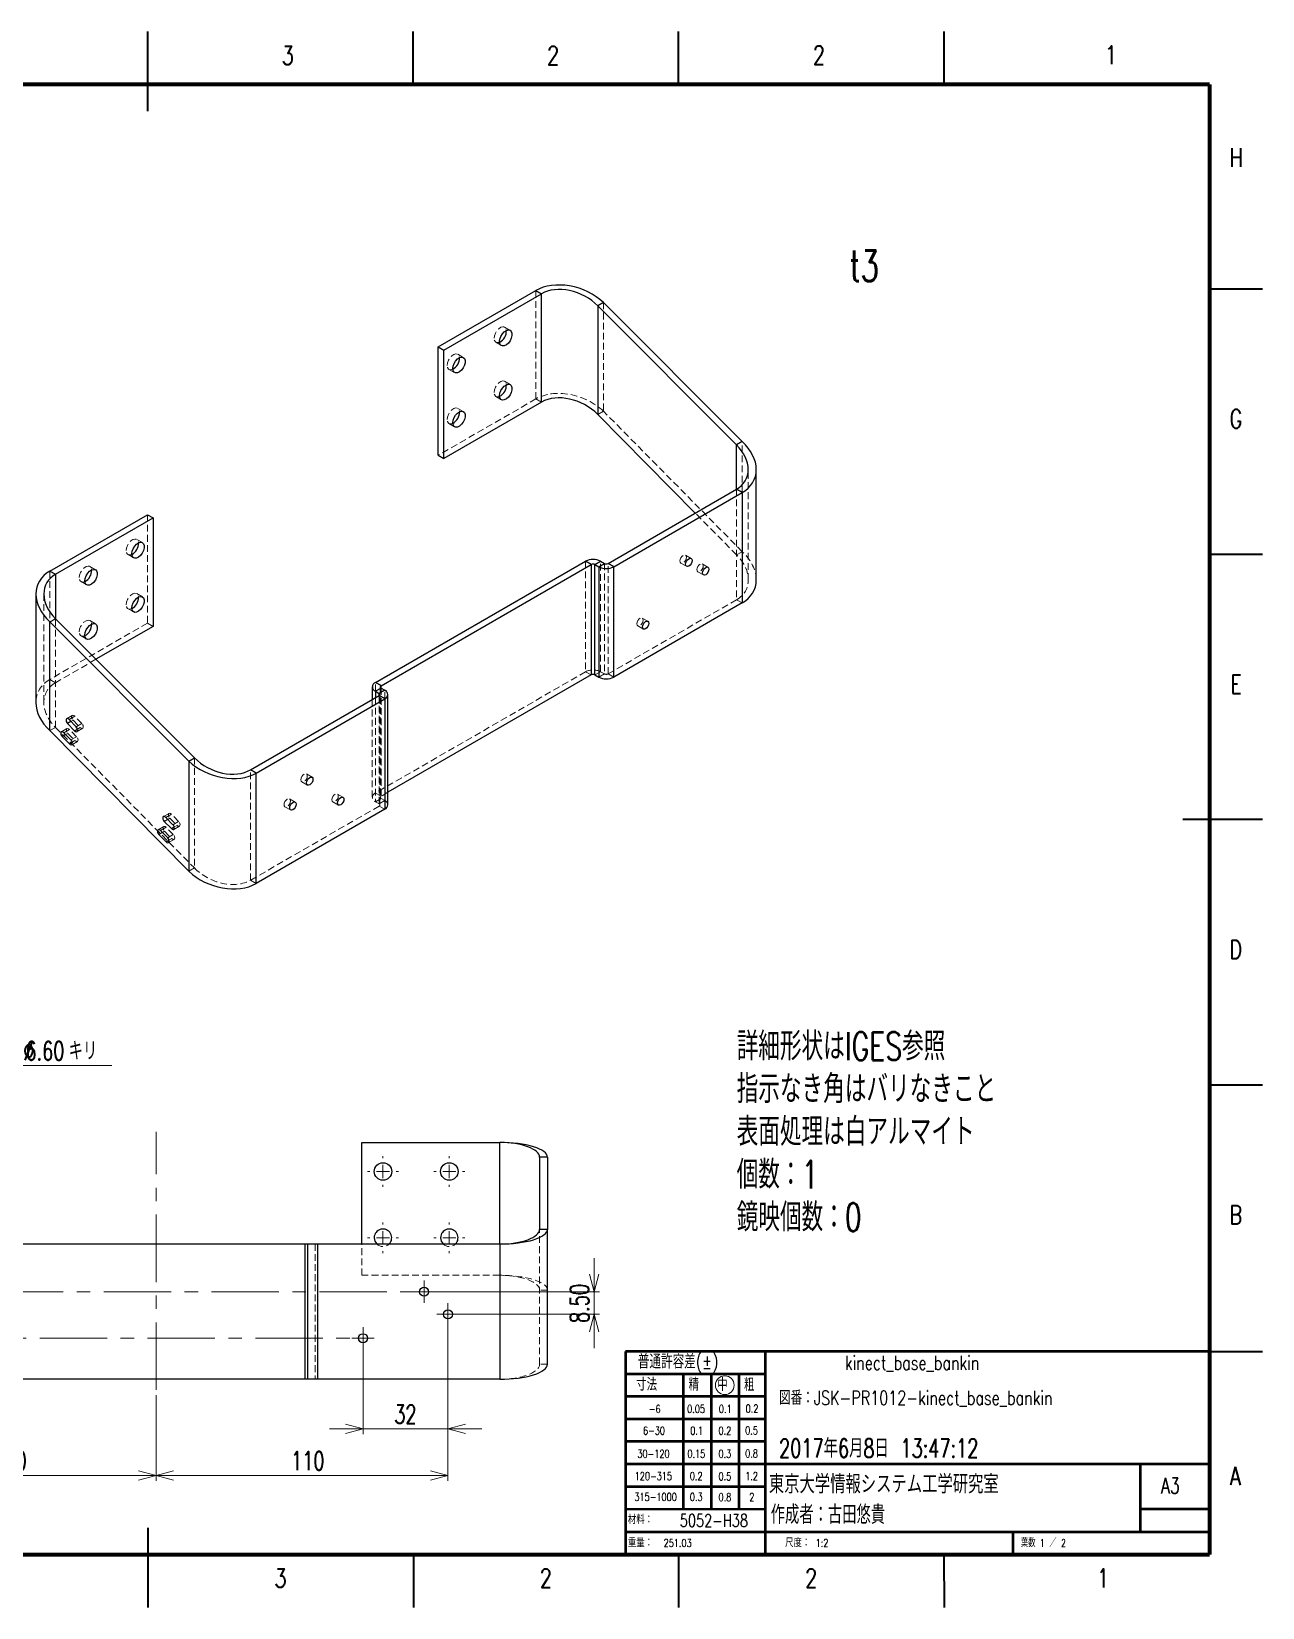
# Model space of a CAD drawing. Header units: millimetres. Extents: x 0 to 420, y 0 to 297.
# Drawn here: x 188.1 to 420, y 0 to 297 of the extents above; entities that cross this region are included whole.
import ezdxf

# ---------------------------------------------------------------- set-up
doc = ezdxf.new("R2010")
doc.units = ezdxf.units.MM
doc.linetypes.add('CENTERX2', pattern=[20.32, 12.7, -2.54, 2.54, -2.54])
doc.linetypes.add('HIDDEN', pattern=[1.905, 1.27, -0.635])
doc.styles.add('SLDTEXTSTYLE0', font='TXT', dxfattribs={"width": 0.7, "bigfont": 'bigfont'})
doc.styles.add('SLDTEXTSTYLE1', font='TXT', dxfattribs={"width": 0.75, "bigfont": 'bigfont'})
doc.styles.add('SLDTEXTSTYLE2', font='TXT', dxfattribs={"width": 0.65625, "bigfont": 'bigfont'})
doc.dimstyles.new('SLDDIMSTYLE0', dxfattribs={"dimtxt": 3.5, "dimasz": 3.302, "dimexe": 0, "dimexo": 0.0625, "dimgap": 0.875, "dimtad": 3, "dimlfac": 2, "dimrnd": 1e-09, "dimzin": 12, "dimdsep": 46, "dimtxsty": 'SLDTEXTSTYLE0', "dimblk1": 'OPEN30', "dimblk2": 'OPEN30', "dimsah": 1, "dimcen": 0.09, "dimadec": 0, "dimazin": 3, "dimtfac": 1, "dimtmove": 0, "dimatfit": 0, "dimldrblk": 'OPEN30', "dimfxl": 1, "dimfrac": 2, "dimtolj": 1, "dimtzin": 12, "dimarcsym": 0})
doc.dimstyles.new('SLDDIMSTYLE3', dxfattribs={"dimtxt": 3.5, "dimasz": 3.302, "dimexe": 0, "dimexo": 0.0625, "dimgap": 0.875, "dimtad": 3, "dimlfac": 2, "dimrnd": 1e-09, "dimzin": 4, "dimdsep": 46, "dimtxsty": 'SLDTEXTSTYLE0', "dimblk1": 'OPEN30', "dimblk2": 'OPEN30', "dimsah": 1, "dimcen": 0.09, "dimadec": 0, "dimazin": 1, "dimtfac": 1, "dimtmove": 0, "dimatfit": 0, "dimldrblk": 'OPEN30', "dimfxl": 1, "dimfrac": 2, "dimtolj": 1, "dimtzin": 12, "dimarcsym": 0})
doc.dimstyles.new('SLDDIMSTYLE4', dxfattribs={"dimtxt": 3.5, "dimasz": 3.302, "dimexe": 0, "dimexo": 0.0625, "dimgap": 0.875, "dimtad": 3, "dimlfac": 2, "dimrnd": 1e-09, "dimzin": 12, "dimdsep": 46, "dimtxsty": 'SLDTEXTSTYLE0', "dimblk1": 'OPEN30', "dimblk2": 'OPEN30', "dimsah": 1, "dimcen": 0.09, "dimadec": 0, "dimazin": 3, "dimtfac": 1, "dimtofl": 0, "dimtmove": 0, "dimatfit": 3, "dimldrblk": 'OPEN30', "dimfxl": 1, "dimfrac": 2, "dimtolj": 1, "dimtzin": 12, "dimarcsym": 0})
doc.dimstyles.new('SLDDIMSTYLE5', dxfattribs={"dimtxt": 3.5, "dimasz": 3.302, "dimexe": 0, "dimexo": 0.0625, "dimgap": 0.875, "dimtad": 0, "dimtih": 1, "dimtoh": 1, "dimlfac": 2, "dimrnd": 1e-09, "dimzin": 4, "dimdsep": 46, "dimtxsty": 'SLDTEXTSTYLE0', "dimblk1": 'NONE', "dimblk2": 'OPEN30', "dimsah": 1, "dimcen": 0, "dimadec": 0, "dimazin": 1, "dimtfac": 1, "dimtmove": 0, "dimatfit": 3, "dimldrblk": 'NONE', "dimfxl": 1, "dimfrac": 2, "dimtolj": 1, "dimtzin": 12, "dimarcsym": 0})

# ---------------------------------------------------------------- blocks, each defined once
blk = doc.blocks.new('SW_NOTE_0')
at = {"color": 0, "linetype": 'Continuous', "lineweight": 0, "attachment_point": 1, "style": 'SLDTEXTSTYLE0'}
for s, insert, char_height in [('詳細形状はIGES参照', (0, 6.82), 5.2917), ('指示なき角はバリなきこと', (0, -1.23), 5.2917), ('表面処理は白アルマイト', (0, -9.29), 5.2917), ('個数：1', (0, -17.35), 5.292), ('鏡映個数：0', (0, -25.4), 5.292)]:
    blk.add_mtext(s, dxfattribs=dict(at, insert=insert, char_height=char_height))
blk = doc.blocks.new('_Open30')
at = {"color": 0, "linetype": 'ByBlock', "lineweight": -2}
for p, q in [((-1, 0.267949), (0, 0)), ((0, 0), (-1, -0.267949)), ((0, 0), (-1, 0))]:
    blk.add_line(p, q, dxfattribs=at)
blk = doc.blocks.new('_D_8')
at = {"color": 1, "linetype": 'Continuous', "lineweight": 18}
for p, q in [((294.09, 59.5), (294.09, 65.85)), ((263.04, 59.5), (295.09, 59.5)), ((294.09, 59.5), (294.09, 55.25)), ((267.54, 55.25), (295.09, 55.25)), ((294.09, 55.25), (294.09, 48.9))]:
    blk.add_line(p, q, dxfattribs=at)
at = {"color": 1, "linetype": 'Continuous', "lineweight": 18, "xscale": 3.302, "yscale": 3.302}
for p, rotation in [((294.09, 59.5, 27.5), 270), ((294.09, 55.25, 27.5), 90)]:
    blk.add_blockref('_Open30', p, dxfattribs=dict(at, rotation=rotation))
at = {"color": 1, "linetype": 'Continuous', "lineweight": 18, "insert": (289.58, 53.62), "char_height": 3.5, "attachment_point": 1, "rotation": 90, "style": 'SLDTEXTSTYLE0'}
blk.add_mtext('8.50', dxfattribs=at)
blk = doc.blocks.new('_D_9')
at = {"color": 1, "linetype": 'Continuous', "lineweight": 18}
for p, q in [((266.54, 54.25), (266.54, 32.66)), ((250.54, 49.75), (250.54, 32.66)), ((250.54, 33.66), (244.19, 33.66)), ((266.54, 33.66), (250.54, 33.66)), ((266.54, 33.66), (272.89, 33.66))]:
    blk.add_line(p, q, dxfattribs=at)
at = {"color": 1, "linetype": 'Continuous', "lineweight": 18, "xscale": 3.302, "yscale": 3.302}
blk.add_blockref('_Open30', (250.54, 33.66, 27.5), dxfattribs=at)
at = {"color": 1, "linetype": 'Continuous', "lineweight": 18, "xscale": 3.302, "yscale": 3.302, "rotation": 180}
blk.add_blockref('_Open30', (266.54, 33.66, 27.5), dxfattribs=at)
at = {"color": 1, "linetype": 'Continuous', "lineweight": 18, "insert": (256.42, 38.17), "char_height": 3.5, "attachment_point": 1, "style": 'SLDTEXTSTYLE0'}
blk.add_mtext('32', dxfattribs=at)
blk = doc.blocks.new('_D_10')
at = {"color": 1, "linetype": 'Continuous', "lineweight": 18}
for p, q in [((156.54, 55), (156.54, 23.87)), ((211.54, 40.01), (211.54, 23.87)), ((211.54, 24.87), (156.54, 24.87))]:
    blk.add_line(p, q, dxfattribs=at)
at = {"color": 1, "linetype": 'Continuous', "lineweight": 18, "xscale": 3.302, "yscale": 3.302, "rotation": 180}
blk.add_blockref('_Open30', (156.54, 24.87, 27.5), dxfattribs=at)
at = {"color": 1, "linetype": 'Continuous', "lineweight": 18, "xscale": 3.302, "yscale": 3.302}
blk.add_blockref('_Open30', (211.54, 24.87, 27.5), dxfattribs=at)
at = {"color": 1, "linetype": 'Continuous', "lineweight": 18, "insert": (180.88, 29.39), "char_height": 3.5, "attachment_point": 1, "style": 'SLDTEXTSTYLE0'}
blk.add_mtext('110', dxfattribs=at)
blk = doc.blocks.new('_D_12')
at = {"color": 1, "linetype": 'Continuous', "lineweight": 18}
for p, q in [((266.54, 54.25), (266.54, 23.87)), ((211.54, 40.01), (211.54, 23.87)), ((211.54, 24.87), (266.54, 24.87))]:
    blk.add_line(p, q, dxfattribs=at)
at = {"color": 1, "linetype": 'Continuous', "lineweight": 18, "xscale": 3.302, "yscale": 3.302, "rotation": 180}
blk.add_blockref('_Open30', (211.54, 24.87, 27.5), dxfattribs=at)
at = {"color": 1, "linetype": 'Continuous', "lineweight": 18, "xscale": 3.302, "yscale": 3.302}
blk.add_blockref('_Open30', (266.54, 24.87, 27.5), dxfattribs=at)
at = {"color": 1, "linetype": 'Continuous', "lineweight": 18, "insert": (236.98, 29.39), "char_height": 3.5, "attachment_point": 1, "style": 'SLDTEXTSTYLE0'}
blk.add_mtext('110', dxfattribs=at)
blk = doc.blocks.new('_D_17')
at = {"color": 1, "linetype": 'Continuous', "lineweight": 18}
for p, q in [((169.83, 83.46), (184.93, 102.13)), ((184.93, 102.13), (203.22, 102.13)), ((167.75, 80.89), (169.83, 83.46))]:
    blk.add_line(p, q, dxfattribs=at)
at = {"color": 1, "linetype": 'Continuous', "lineweight": 18, "xscale": 3.302, "yscale": 3.302, "rotation": 231.0333672791}
blk.add_blockref('_Open30', (169.83, 83.46, 27.5), dxfattribs=at)
at = {"color": 1, "linetype": 'Continuous', "lineweight": 18, "char_height": 3.5, "attachment_point": 1, "style": 'SLDTEXTSTYLE0'}
for s, insert in [('%%c', (186.52, 106.64)), ('6.60', (186.93, 106.64)), ('キリ', (195.08, 106.64))]:
    blk.add_mtext(s, dxfattribs=dict(at, insert=insert))
blk = doc.blocks.new('_None')
blk = doc.blocks.new('SW_CENTERMARKSYMBOL_14')
at = {"color": 0, "linetype": 'Continuous', "lineweight": 0}
for p, q in [((-1.25, 0), (-2.1, 0)), ((0, 0), (-1.25, 0)), ((0, 1.25), (0, 2.1)), ((0, 0), (0, 1.25)), ((0, 0), (0, -1.25)), ((0, 0), (1.25, 0)), ((1.25, 0), (2.1, 0)), ((0, -1.25), (0, -2.1))]:
    blk.add_line(p, q, dxfattribs=at)
blk = doc.blocks.new('SW_CENTERMARKSYMBOL_15')
at = {"color": 0, "linetype": 'Continuous', "lineweight": 0}
for p, q in [((-1.25, 0), (-2.1, 0)), ((0, 0), (-1.25, 0)), ((0, 1.25), (0, 2.1)), ((0, 0), (0, 1.25)), ((0, 0), (0, -1.25)), ((0, 0), (1.25, 0)), ((1.25, 0), (2.1, 0)), ((0, -1.25), (0, -2.1))]:
    blk.add_line(p, q, dxfattribs=at)
blk = doc.blocks.new('SW_CENTERMARKSYMBOL_16')
at = {"color": 0, "linetype": 'Continuous', "lineweight": 0}
for p, q in [((-1.25, 0), (-2.1, 0)), ((0, 0), (-1.25, 0)), ((0, 1.25), (0, 2.1)), ((0, 0), (0, 1.25)), ((0, 0), (0, -1.25)), ((0, 0), (1.25, 0)), ((1.25, 0), (2.1, 0)), ((0, -1.25), (0, -2.1))]:
    blk.add_line(p, q, dxfattribs=at)
blk = doc.blocks.new('SW_CENTERMARKSYMBOL_21')
at = {"color": 0, "linetype": 'Continuous', "lineweight": 0}
for p, q in [((-2.5, 0), (-2.9, 0)), ((0, 0), (-1.25, 0)), ((0, 2.5), (0, 2.9)), ((0, 0), (0, 1.25)), ((0, 0), (0, -1.25)), ((0, 0), (1.25, 0)), ((2.5, 0), (2.9, 0)), ((0, -2.5), (0, -2.9))]:
    blk.add_line(p, q, dxfattribs=at)
blk = doc.blocks.new('SW_CENTERMARKSYMBOL_22')
at = {"color": 0, "linetype": 'Continuous', "lineweight": 0}
for p, q in [((-2.5, 0), (-2.9, 0)), ((0, 0), (-1.25, 0)), ((0, 2.5), (0, 2.9)), ((0, 0), (0, 1.25)), ((0, 0), (0, -1.25)), ((0, 0), (1.25, 0)), ((2.5, 0), (2.9, 0)), ((0, -2.5), (0, -2.9))]:
    blk.add_line(p, q, dxfattribs=at)
blk = doc.blocks.new('SW_CENTERMARKSYMBOL_23')
at = {"color": 0, "linetype": 'Continuous', "lineweight": 0}
for p, q in [((-2.5, 0), (-2.9, 0)), ((0, 0), (-1.25, 0)), ((0, 2.5), (0, 2.9)), ((0, 0), (0, 1.25)), ((0, 0), (0, -1.25)), ((0, 0), (1.25, 0)), ((2.5, 0), (2.9, 0)), ((0, -2.5), (0, -2.9))]:
    blk.add_line(p, q, dxfattribs=at)
blk = doc.blocks.new('SW_CENTERMARKSYMBOL_24')
at = {"color": 0, "linetype": 'Continuous', "lineweight": 0}
for p, q in [((-2.5, 0), (-2.9, 0)), ((0, 0), (-1.25, 0)), ((0, 2.5), (0, 2.9)), ((0, 0), (0, 1.25)), ((0, 0), (0, -1.25)), ((0, 0), (1.25, 0)), ((2.5, 0), (2.9, 0)), ((0, -2.5), (0, -2.9))]:
    blk.add_line(p, q, dxfattribs=at)

msp = doc.modelspace()

# ---------------------------------------------------------------- linework, layer by layer
at = {"color": 7, "linetype": 'Continuous', "lineweight": 35}
for p, q in [((210, 282), (210, 297)), ((260, 287), (260, 297)), ((310, 287), (310, 297)), ((360, 287), (360, 297)), ((410, 248.5), (420, 248.5)), ((410, 198.5), (420, 198.5)), ((420, 148.5), (405, 148.5)), ((410, 98.5), (420, 98.5)), ((410, 48.2414), (420, 48.2414)), ((210, 15), (210, 0)), ((260.021, 10), (260.021, 0)), ((309.9988, 10), (309.9988, 0)), ((359.9883, 10), (360.0039, 0))]:
    msp.add_line(p, q, dxfattribs=at)
at = {"color": 7, "linetype": 'Continuous', "lineweight": 70}
for p, q in [((410, 287), (10, 287)), ((410, 287), (410, 10)), ((10, 10), (410, 10))]:
    msp.add_line(p, q, dxfattribs=at)
at = {"color": 7, "linetype": 'Continuous', "lineweight": 25}
for p, q in [((264.7162, 237.5725), (283.101, 248.1858)), ((265.7768, 236.9602), (284.1616, 247.5735)), ((283.101, 248.1858), (284.1616, 247.5735)), ((284.1616, 227.1489), (284.1616, 247.5735)), ((295.8289, 245.9339), (294.7682, 245.3216)), ((294.7682, 245.3216), (320.9312, 219.1082)), ((294.7682, 245.3216), (294.7682, 224.8412)), ((295.8289, 245.9339), (321.9918, 219.7205)), ((264.7162, 217.1479), (264.7162, 237.5725)), ((264.7162, 237.5725), (265.7768, 236.9602)), ((265.7768, 216.5356), (265.7768, 236.9602)), ((284.1616, 227.1489), (265.7768, 216.5356)), ((313.1436, 206.2375), (294.7682, 224.8412)), ((264.7162, 217.1479), (265.7768, 216.5356)), ((321.9918, 219.7205), (320.9312, 219.1082)), ((320.9312, 210.7332), (320.9312, 219.1082)), ((324.6279, 193.66), (324.6279, 214.4543)), ((296.7128, 196.7522), (320.9312, 210.7332)), ((297.7734, 196.1399), (321.9918, 210.1209)), ((321.9918, 210.1209), (320.9312, 210.7332)), ((321.9918, 210.1209), (321.9918, 189.3102)), ((191.5306, 195.3234), (209.9154, 205.9367)), ((192.5913, 194.7111), (210.9761, 205.3244)), ((209.9154, 205.9367), (210.9761, 205.3244)), ((210.9761, 205.3244), (210.9761, 184.8998)), ((252.8721, 174.301), (292.4701, 197.1604)), ((253.9328, 173.6887), (293.5308, 196.5481)), ((293.5308, 196.5481), (292.4701, 197.1604)), ((293.5308, 196.5481), (293.5308, 175.7374)), ((294.2379, 196.5481), (295.2986, 197.1604)), ((294.2379, 175.7374), (294.2379, 196.5481)), ((294.2379, 196.5481), (294.945, 196.1399)), ((294.945, 196.1399), (296.0057, 196.7522)), ((294.945, 196.1399), (294.945, 175.3292)), ((295.2986, 197.1604), (296.0057, 196.7522)), ((297.7734, 196.1399), (296.7128, 196.7522)), ((297.7734, 175.3292), (297.7734, 196.1399)), ((191.5306, 195.3234), (192.5913, 194.7111)), ((192.5913, 194.7111), (192.5913, 186.3361)), ((188.8946, 190.99), (188.8946, 170.549)), ((321.9918, 189.3102), (297.7734, 175.3292)), ((191.5306, 185.7238), (192.5913, 186.3361)), ((217.6936, 159.5104), (191.5306, 185.7238)), ((191.5306, 165.2434), (191.5306, 185.7238)), ((218.7542, 160.1227), (192.5913, 186.3361)), ((210.9761, 184.8998), (200.2214, 178.6912)), ((293.5308, 175.7374), (255.2257, 153.6244)), ((294.2379, 175.7374), (294.945, 175.3292)), ((252.2864, 173.4846), (252.2864, 171.1054)), ((253.9328, 173.6887), (252.8721, 174.301)), ((253.9328, 173.2805), (252.8721, 172.6682)), ((252.8721, 172.6682), (252.8721, 171.4435)), ((252.8721, 172.6682), (253.5793, 172.26)), ((254.6399, 172.8723), (253.5793, 172.26)), ((253.9328, 173.2805), (253.9328, 173.6887)), ((253.9328, 173.2805), (254.6399, 172.8723)), ((229.3608, 157.8708), (253.5793, 171.8517)), ((230.4215, 157.2585), (254.6399, 171.2394)), ((253.5793, 171.8517), (253.5793, 172.26)), ((254.6399, 171.2394), (253.5793, 171.8517)), ((254.6399, 171.2394), (254.6399, 150.4288)), ((255.2257, 151.2452), (255.2257, 172.0559)), ((195.5042, 166.9795), (194.8456, 166.5993)), ((196.202, 165.226), (194.8456, 166.5993)), ((196.5012, 165.9702), (195.1448, 167.3435)), ((191.5306, 165.2434), (217.6936, 138.7555)), ((194.5069, 164.4989), (193.8482, 164.1187)), ((195.2047, 162.7454), (193.8482, 164.1187)), ((195.5039, 163.4895), (194.1474, 164.8629)), ((196.202, 165.226), (196.7487, 165.5415)), ((195.2047, 162.7454), (195.7513, 163.0609)), ((217.6936, 159.5104), (218.7542, 160.1227)), ((217.6936, 159.5104), (217.6936, 138.7555)), ((230.4215, 157.2585), (229.3608, 157.8708)), ((230.4215, 136.4478), (230.4215, 157.2585)), ((213.7269, 148.5305), (213.0683, 148.1502)), ((214.7239, 147.5211), (213.3675, 148.8944)), ((254.6399, 150.4288), (230.4215, 136.4478)), ((212.7296, 146.0498), (212.0709, 145.6696)), ((213.4274, 144.2963), (212.0709, 145.6696)), ((213.7266, 145.0405), (212.3701, 146.4138)), ((214.4247, 146.7769), (213.0683, 148.1502)), ((214.4247, 146.7769), (214.9714, 147.0925)), ((213.4274, 144.2963), (213.974, 144.6119)), ((250.2912, 68.5003), (250.2912, 87.6221)), ((250.2912, 87.6221), (276.2912, 87.6221)), ((276.2912, 68.5003), (276.2912, 87.6221)), ((283.7912, 84.8642), (283.7912, 71.2583)), ((285.2912, 84.8642), (283.7912, 84.8642)), ((285.2912, 84.8642), (285.2912, 71.2583)), ((183.5412, 68.5003), (239.5412, 68.5003)), ((239.5412, 68.5003), (239.5412, 43.014)), ((239.5412, 68.5003), (240.0412, 68.5003)), ((240.0412, 68.5003), (240.0412, 43.014)), ((240.0412, 68.5003), (242.0412, 68.5003)), ((242.0412, 43.014), (242.0412, 68.5003)), ((242.0412, 68.5003), (276.2912, 68.5003)), ((276.2912, 68.5003), (276.2912, 43.014)), ((285.2912, 71.2583), (283.7912, 71.2583)), ((285.2912, 45.8401), (285.2912, 71.2583)), ((239.5412, 43.014), (183.5412, 43.014)), ((240.0412, 43.014), (239.5412, 43.014)), ((242.0412, 43.014), (240.0412, 43.014)), ((276.2912, 43.014), (242.0412, 43.014))]:
    msp.add_line(p, q, dxfattribs=at)
at = {"color": 7, "linetype": 'HIDDEN', "lineweight": 18}
for p, q in [((283.101, 227.7612), (283.101, 248.1858)), ((295.8289, 245.9339), (295.8289, 225.4535)), ((278.269, 240.6757), (277.2084, 241.288)), ((275.5585, 238.4301), (276.6192, 237.8178)), ((269.4302, 235.5732), (268.3695, 236.1855)), ((266.7197, 233.3275), (267.7803, 232.7152)), ((278.269, 230.469), (277.2084, 231.0813)), ((283.101, 227.7612), (264.7162, 217.1479)), ((269.4302, 225.3664), (268.3695, 225.9787)), ((275.5585, 228.2233), (276.6192, 227.611)), ((283.101, 227.7612), (284.1616, 227.1489)), ((266.7197, 223.1208), (267.7803, 222.5085)), ((295.8289, 225.4535), (294.7682, 224.8412)), ((321.9918, 198.9656), (295.8289, 225.4535)), ((321.9918, 210.1209), (321.9918, 219.7205)), ((323.1279, 193.66), (323.1279, 214.4543)), ((320.9312, 210.7332), (320.9312, 189.9225)), ((209.9154, 205.9367), (209.9154, 185.5121)), ((320.9312, 198.3532), (313.1436, 206.2375)), ((208.9726, 200.6717), (207.9119, 201.284)), ((200.1337, 195.5692), (199.0731, 196.1815)), ((206.262, 198.4261), (207.3227, 197.8138)), ((292.4701, 197.1604), (292.4701, 176.3497)), ((295.2986, 176.3497), (295.2986, 197.1604)), ((296.0057, 196.7522), (296.0057, 175.9415)), ((296.7128, 175.9415), (296.7128, 196.7522)), ((310.4299, 196.8313), (311.4906, 196.219)), ((312.3405, 197.6912), (311.2799, 198.3036)), ((315.5225, 196.0579), (314.4618, 196.6702)), ((321.9918, 198.9656), (320.9312, 198.3532)), ((191.5306, 195.3234), (191.5306, 185.7238)), ((197.4232, 193.3235), (198.4839, 192.7112)), ((313.6119, 195.1979), (314.6726, 194.5856)), ((190.3946, 190.99), (190.3946, 170.549)), ((208.9726, 190.465), (207.9119, 191.0773)), ((206.262, 188.2193), (207.3227, 187.607)), ((320.9312, 189.9225), (296.7128, 175.9415)), ((321.9918, 189.3102), (320.9312, 189.9225)), ((209.9154, 185.5121), (191.5306, 174.8988)), ((192.5913, 165.8557), (192.5913, 186.3361)), ((200.1337, 185.3624), (199.0731, 185.9747)), ((209.9154, 185.5121), (210.9761, 184.8998)), ((302.2982, 184.9922), (303.3589, 184.3799)), ((304.2088, 185.8522), (303.1481, 186.4645)), ((197.4232, 183.1168), (198.4839, 182.5045)), ((200.2214, 178.6912), (192.5913, 174.2865)), ((292.4701, 176.3497), (252.8721, 153.4903)), ((293.5308, 175.7374), (292.4701, 176.3497)), ((294.2379, 175.7374), (295.2986, 176.3497)), ((294.945, 175.3292), (296.0057, 175.9415)), ((295.2986, 176.3497), (296.0057, 175.9415)), ((297.7734, 175.3292), (296.7128, 175.9415)), ((191.5306, 174.8988), (192.5913, 174.2865)), ((252.8721, 172.6682), (252.8721, 174.301)), ((253.7864, 173.4846), (253.7864, 152.6739)), ((253.9328, 173.2805), (253.9328, 152.4698)), ((254.6399, 171.2394), (254.6399, 172.8723)), ((252.2864, 171.1054), (252.2864, 152.6739)), ((252.8721, 171.4435), (252.8721, 151.8575)), ((253.5793, 171.8517), (253.5793, 151.0411)), ((253.7257, 151.2452), (253.7257, 172.0559)), ((195.7559, 168.1033), (194.6952, 167.491)), ((195.1448, 167.3435), (196.2054, 167.9558)), ((195.9062, 167.2116), (195.5042, 166.9795)), ((195.9062, 167.2116), (197.2627, 165.8383)), ((197.5619, 166.5825), (196.2054, 167.9558)), ((197.5619, 166.5825), (196.5012, 165.9702)), ((191.5306, 165.2434), (192.5913, 165.8557)), ((192.5913, 165.8557), (218.7542, 139.3678)), ((194.7585, 165.6227), (193.6979, 165.0104)), ((194.1474, 164.8629), (195.2081, 165.4752)), ((194.9089, 164.731), (194.5069, 164.4989)), ((194.9089, 164.731), (196.2653, 163.3577)), ((196.5645, 164.1019), (195.2081, 165.4752)), ((196.5645, 164.1019), (195.5039, 163.4895)), ((195.7513, 163.0609), (196.2653, 163.3577)), ((196.6516, 165.0784), (197.7123, 165.6908)), ((196.7487, 165.5415), (197.2627, 165.8383)), ((195.6543, 162.5978), (196.7149, 163.2101)), ((218.7542, 160.1227), (218.7542, 139.3678)), ((229.3608, 137.0601), (229.3608, 157.8708)), ((239.0122, 155.6027), (240.0728, 154.9904)), ((240.9227, 156.4626), (239.8621, 157.0749)), ((237.7408, 151.7678), (236.6801, 152.3801)), ((244.8458, 151.8256), (245.9064, 151.2133)), ((246.7564, 152.6856), (245.6957, 153.2979)), ((253.9328, 152.878), (252.8721, 153.4903)), ((253.9328, 152.4698), (252.8721, 151.8575)), ((252.8721, 151.8575), (253.5793, 151.4493)), ((254.6399, 152.0616), (253.5793, 151.4493)), ((255.2257, 153.6244), (253.9328, 152.878)), ((253.9328, 152.4698), (254.6399, 152.0616)), ((213.9785, 149.6542), (212.9179, 149.0419)), ((213.3675, 148.8944), (214.4281, 149.5067)), ((214.1289, 148.7625), (213.7269, 148.5305)), ((214.1289, 148.7625), (215.4854, 147.3892)), ((215.7846, 148.1334), (214.4281, 149.5067)), ((253.5793, 151.0411), (229.3608, 137.0601)), ((235.8302, 150.9078), (236.8908, 150.2955)), ((254.6399, 150.4288), (253.5793, 151.0411)), ((212.9812, 147.1736), (211.9205, 146.5613)), ((212.3701, 146.4138), (213.4308, 147.0261)), ((213.1316, 146.2819), (212.7296, 146.0498)), ((213.1316, 146.2819), (214.488, 144.9086)), ((214.7872, 145.6528), (213.4308, 147.0261)), ((214.7872, 145.6528), (213.7266, 145.0405)), ((215.7846, 148.1334), (214.7239, 147.5211)), ((214.8743, 146.6294), (215.935, 147.2417)), ((214.9714, 147.0925), (215.4854, 147.3892)), ((213.877, 144.1487), (214.9376, 144.7611)), ((213.974, 144.6119), (214.488, 144.9086)), ((217.6936, 138.7555), (218.7542, 139.3678)), ((230.4215, 136.4478), (229.3608, 137.0601)), ((276.3135, 87.6221), (276.4471, 87.6217)), ((241.5412, 68.5003), (241.5412, 43.014)), ((250.2912, 62.6085), (250.2912, 68.5003)), ((283.7912, 45.8401), (283.7912, 71.2583)), ((276.2912, 62.6085), (250.2912, 62.6085)), ((285.2912, 59.7824), (283.7912, 59.7824)), ((285.2912, 45.8401), (283.7912, 45.8401))]:
    msp.add_line(p, q, dxfattribs=at)
at = {"color": 1, "linetype": 'CENTERX2', "lineweight": 18}
for p, q in [((211.5412, 41.014), (211.5412, 89.6221)), ((161.0412, 59.5003), (262.0412, 59.5003)), ((169.2912, 50.7503), (250.5412, 50.7503))]:
    msp.add_line(p, q, dxfattribs=at)
at = {"color": 7, "linetype": 'Continuous', "lineweight": 50}
for p, q in [((410, 48.2414), (300, 48.2414)), ((300, 48.2414), (300, 18.4914)), ((326.3037, 48.2414), (326.2987, 9.988)), ((326.3994, 43.9914), (300, 43.9914)), ((310.851, 43.9914), (310.851, 18.5005)), ((316.1081, 43.9914), (316.1081, 18.5049)), ((321.3236, 43.9914), (321.3236, 18.5093)), ((326.3994, 39.75), (300, 39.75)), ((326.3994, 35.5), (300, 35.5)), ((326.3994, 31.25), (300, 31.25)), ((326.3994, 27), (300, 27)), ((410, 27), (326.3037, 27)), ((397, 14.25), (397, 27)), ((326.3994, 22.7499), (300, 22.7499)), ((299.9782, 18.5), (299.9782, 10)), ((326.3994, 18.5136), (300, 18.4914)), ((410, 18.5), (397, 18.5)), ((300, 14.25), (410, 14.25)), ((373, 10), (373, 14.25))]:
    msp.add_line(p, q, dxfattribs=at)
at = {"color": 7, "linetype": 'HIDDEN', "lineweight": 18, "flags": 128}
for points in [[(275.2167, 239.1855), (275.2799, 239.6595), (275.4627, 240.1551), (275.7453, 240.6186), (276.097, 240.9998), (276.4798, 241.2574), (276.8521, 241.3634), (277.1736, 241.3065), (277.4096, 241.0927), (277.5343, 240.7452), (277.5457, 240.6476)], [(276.2818, 238.4582), (276.097, 238.3877), (275.7453, 238.3628), (275.4627, 238.5), (275.2799, 238.7846), (275.2167, 239.1855)], [(266.3779, 234.083), (266.4411, 234.5569), (266.6239, 235.0525), (266.9065, 235.516), (267.2582, 235.8972), (267.641, 236.1548), (268.0133, 236.2609), (268.3348, 236.2039), (268.5707, 235.9901), (268.6954, 235.6426), (268.7069, 235.545)], [(267.443, 233.3557), (267.2582, 233.2851), (266.9065, 233.2602), (266.6239, 233.3975), (266.4411, 233.682), (266.3779, 234.083)], [(275.2167, 228.9788), (275.2799, 229.4527), (275.4627, 229.9483), (275.7453, 230.4118), (276.097, 230.793), (276.4798, 231.0506), (276.8521, 231.1567), (277.1736, 231.0997), (277.4096, 230.8859), (277.5343, 230.5384), (277.5457, 230.4408)], [(276.2818, 228.2515), (276.097, 228.1809), (275.7453, 228.156), (275.4627, 228.2933), (275.2799, 228.5778), (275.2167, 228.9788)], [(266.3779, 223.8762), (266.4411, 224.3502), (266.6239, 224.8458), (266.9065, 225.3093), (267.2582, 225.6905), (267.641, 225.9481), (268.0133, 226.0541), (268.3348, 225.9972), (268.5707, 225.7833), (268.6954, 225.4359), (268.7069, 225.3383)], [(267.443, 223.1489), (267.2582, 223.0783), (266.9065, 223.0535), (266.6239, 223.1907), (266.4411, 223.4752), (266.3779, 223.8762)], [(205.9203, 199.1815), (205.9835, 199.6555), (206.1663, 200.1511), (206.4488, 200.6146), (206.8006, 200.9958), (207.1833, 201.2534), (207.5556, 201.3594), (207.8772, 201.3025), (208.1131, 201.0887), (208.2378, 200.7412), (208.2493, 200.6436)], [(206.9854, 198.4542), (206.8006, 198.3837), (206.4488, 198.3588), (206.1663, 198.496), (205.9835, 198.7806), (205.9203, 199.1815)], [(197.0814, 194.079), (197.1446, 194.5529), (197.3274, 195.0485), (197.61, 195.512), (197.9617, 195.8932), (198.3445, 196.1508), (198.7168, 196.2569), (199.0383, 196.1999), (199.2743, 195.9861), (199.399, 195.6386), (199.4104, 195.541)], [(310.2539, 197.2204), (310.2996, 197.5125), (310.4299, 197.8128), (310.6249, 198.0759), (310.8549, 198.2615), (311.0849, 198.3414), (311.2799, 198.3035), (311.4102, 198.1536), (311.4559, 197.9144), (311.4102, 197.6224), (311.2799, 197.322), (311.0849, 197.059), (310.8549, 196.8733), (310.6249, 196.7934), (310.4299, 196.8313), (310.2996, 196.9812), (310.2539, 197.2204)], [(313.4358, 195.5871), (313.4816, 195.8791), (313.6119, 196.1795), (313.8069, 196.4425), (314.0369, 196.6281), (314.2669, 196.708), (314.4619, 196.6702), (314.5922, 196.5202), (314.6379, 196.281), (314.5922, 195.989), (314.4619, 195.6886), (314.2669, 195.4256), (314.0369, 195.24), (313.8069, 195.16), (313.6119, 195.1979), (313.4816, 195.3479), (313.4358, 195.5871)], [(198.1465, 193.3517), (197.9617, 193.2811), (197.61, 193.2562), (197.3274, 193.3935), (197.1446, 193.678), (197.0814, 194.079)], [(205.9203, 188.9748), (205.9835, 189.4487), (206.1663, 189.9443), (206.4488, 190.4078), (206.8006, 190.789), (207.1833, 191.0466), (207.5556, 191.1527), (207.8772, 191.0957), (208.1131, 190.8819), (208.2378, 190.5344), (208.2493, 190.4368)], [(206.9854, 188.2475), (206.8006, 188.1769), (206.4488, 188.152), (206.1663, 188.2893), (205.9835, 188.5738), (205.9203, 188.9748)], [(197.0814, 183.8722), (197.1446, 184.3462), (197.3274, 184.8418), (197.61, 185.3053), (197.9617, 185.6865), (198.3445, 185.9441), (198.7168, 186.0501), (199.0383, 185.9932), (199.2743, 185.7793), (199.399, 185.4319), (199.4104, 185.3343)], [(302.1221, 185.3814), (302.1679, 185.6734), (302.2982, 185.9738), (302.4932, 186.2368), (302.7232, 186.4224), (302.9532, 186.5023), (303.1482, 186.4645), (303.2785, 186.3145), (303.3242, 186.0753), (303.2785, 185.7833), (303.1482, 185.4829), (302.9532, 185.2199), (302.7232, 185.0343), (302.4932, 184.9543), (302.2982, 184.9922), (302.1679, 185.1422), (302.1221, 185.3814)], [(198.1465, 183.1449), (197.9617, 183.0743), (197.61, 183.0495), (197.3274, 183.1867), (197.1446, 183.4712), (197.0814, 183.8722)], [(196.2054, 167.9558), (196.0421, 168.0813), (195.8809, 168.131), (195.7463, 168.0974), (195.6588, 167.9856), (195.6318, 167.8126), (195.6693, 167.6048), (195.7657, 167.3937), (195.9062, 167.2116)], [(197.2627, 165.8383), (197.426, 165.7128), (197.5872, 165.6631), (197.7218, 165.6966), (197.8093, 165.8084), (197.8363, 165.9814), (197.7988, 166.1893), (197.7024, 166.4003), (197.5619, 166.5825)], [(195.2081, 165.4752), (195.0448, 165.6007), (194.8835, 165.6504), (194.7489, 165.6168), (194.6615, 165.505), (194.6344, 165.332), (194.672, 165.1242), (194.7683, 164.9131), (194.9089, 164.731)], [(196.2653, 163.3577), (196.4287, 163.2322), (196.5899, 163.1824), (196.7245, 163.216), (196.812, 163.3278), (196.839, 163.5008), (196.8015, 163.7087), (196.7051, 163.9197), (196.5645, 164.1019)], [(238.8361, 155.9918), (238.8818, 156.2838), (239.0121, 156.5842), (239.2071, 156.8472), (239.4371, 157.0329), (239.6671, 157.1128), (239.8621, 157.0749), (239.9924, 156.925), (240.0382, 156.6858), (239.9924, 156.3938), (239.8621, 156.0934), (239.6671, 155.8304), (239.4371, 155.6447), (239.2071, 155.5648), (239.0121, 155.6027), (238.8818, 155.7526), (238.8361, 155.9918)], [(235.6541, 151.297), (235.6998, 151.589), (235.8301, 151.8894), (236.0251, 152.1524), (236.2551, 152.338), (236.4851, 152.418), (236.6801, 152.3801), (236.8104, 152.2302), (236.8562, 151.991), (236.8104, 151.6989), (236.6801, 151.3986), (236.4851, 151.1355), (236.2551, 150.9499), (236.0251, 150.87), (235.8301, 150.9079), (235.6998, 151.0578), (235.6541, 151.297)], [(244.6697, 152.2148), (244.7155, 152.5068), (244.8457, 152.8072), (245.0407, 153.0702), (245.2707, 153.2558), (245.5008, 153.3358), (245.6957, 153.2979), (245.826, 153.1479), (245.8718, 152.9087), (245.826, 152.6167), (245.6957, 152.3163), (245.5008, 152.0533), (245.2707, 151.8677), (245.0407, 151.7877), (244.8457, 151.8256), (244.7155, 151.9756), (244.6697, 152.2148)], [(214.4281, 149.5067), (214.2648, 149.6322), (214.1036, 149.6819), (213.969, 149.6484), (213.8815, 149.5366), (213.8545, 149.3636), (213.892, 149.1557), (213.9884, 148.9447), (214.1289, 148.7625)], [(213.4308, 147.0261), (213.2675, 147.1516), (213.1062, 147.2013), (212.9716, 147.1677), (212.8842, 147.0559), (212.8571, 146.883), (212.8947, 146.6751), (212.991, 146.464), (213.1316, 146.2819)], [(214.488, 144.9086), (214.6514, 144.7831), (214.8126, 144.7334), (214.9472, 144.7669), (215.0347, 144.8787), (215.0617, 145.0517), (215.0242, 145.2596), (214.9278, 145.4706), (214.7872, 145.6528)], [(215.4854, 147.3892), (215.6487, 147.2637), (215.8099, 147.214), (215.9445, 147.2476), (216.032, 147.3594), (216.059, 147.5323), (216.0215, 147.7402), (215.9251, 147.9513), (215.7846, 148.1334)]]:
    msp.add_lwpolyline(points, dxfattribs=at)
at = {"color": 7, "linetype": 'Continuous', "lineweight": 25, "flags": 128}
for points in [[(276.2774, 238.5732), (276.3406, 239.0472), (276.5234, 239.5428), (276.806, 240.0063), (277.1577, 240.3875), (277.5405, 240.6451), (277.9128, 240.7511), (278.2343, 240.6942), (278.4702, 240.4804), (278.5949, 240.1329), (278.5949, 239.6893), (278.4702, 239.1979), (278.2343, 238.7117), (277.9128, 238.2835), (277.5405, 237.9597), (277.1577, 237.7753), (276.806, 237.7505), (276.5234, 237.8877), (276.3406, 238.1722), (276.2774, 238.5732)], [(267.4385, 233.4707), (267.5018, 233.9446), (267.6846, 234.4402), (267.9671, 234.9037), (268.3189, 235.2849), (268.7016, 235.5425), (269.0739, 235.6486), (269.3955, 235.5916), (269.6314, 235.3778), (269.7561, 235.0303), (269.7561, 234.5868), (269.6314, 234.0953), (269.3955, 233.6091), (269.0739, 233.1809), (268.7016, 232.8571), (268.3189, 232.6728), (267.9671, 232.6479), (267.6846, 232.7852), (267.5018, 233.0697), (267.4385, 233.4707)], [(276.2774, 228.3665), (276.3406, 228.8404), (276.5234, 229.336), (276.806, 229.7995), (277.1577, 230.1807), (277.5405, 230.4383), (277.9128, 230.5444), (278.2343, 230.4874), (278.4702, 230.2736), (278.5949, 229.9261), (278.5949, 229.4826), (278.4702, 228.9911), (278.2343, 228.5049), (277.9128, 228.0767), (277.5405, 227.7529), (277.1577, 227.5686), (276.806, 227.5437), (276.5234, 227.681), (276.3406, 227.9655), (276.2774, 228.3665)], [(267.4385, 223.2639), (267.5018, 223.7379), (267.6846, 224.2335), (267.9671, 224.697), (268.3189, 225.0782), (268.7016, 225.3358), (269.0739, 225.4418), (269.3955, 225.3849), (269.6314, 225.171), (269.7561, 224.8236), (269.7561, 224.38), (269.6314, 223.8886), (269.3955, 223.4024), (269.0739, 222.9742), (268.7016, 222.6504), (268.3189, 222.466), (267.9671, 222.4411), (267.6846, 222.5784), (267.5018, 222.8629), (267.4385, 223.2639)], [(206.9809, 198.5692), (207.0441, 199.0432), (207.2269, 199.5388), (207.5095, 200.0023), (207.8612, 200.3835), (208.244, 200.6411), (208.6163, 200.7471), (208.9378, 200.6902), (209.1737, 200.4764), (209.2985, 200.1289), (209.2985, 199.6853), (209.1737, 199.1939), (208.9378, 198.7077), (208.6163, 198.2795), (208.244, 197.9557), (207.8612, 197.7713), (207.5095, 197.7465), (207.2269, 197.8837), (207.0441, 198.1682), (206.9809, 198.5692)], [(311.3145, 196.6081), (311.3603, 196.9001), (311.4906, 197.2005), (311.6856, 197.4635), (311.9156, 197.6492), (312.1456, 197.7291), (312.3406, 197.6912), (312.4709, 197.5413), (312.5166, 197.3021), (312.4709, 197.0101), (312.3406, 196.7097), (312.1456, 196.4467), (311.9156, 196.261), (311.6856, 196.1811), (311.4906, 196.219), (311.3603, 196.3689), (311.3145, 196.6081)], [(314.4965, 194.9747), (314.5423, 195.2668), (314.6725, 195.5672), (314.8675, 195.8302), (315.0975, 196.0158), (315.3275, 196.0957), (315.5225, 196.0578), (315.6528, 195.9079), (315.6986, 195.6687), (315.6528, 195.3767), (315.5225, 195.0763), (315.3275, 194.8133), (315.0975, 194.6277), (314.8675, 194.5477), (314.6725, 194.5856), (314.5423, 194.7356), (314.4965, 194.9747)], [(198.1421, 193.4667), (198.2053, 193.9406), (198.3881, 194.4362), (198.6707, 194.8997), (199.0224, 195.2809), (199.4052, 195.5385), (199.7775, 195.6446), (200.099, 195.5876), (200.3349, 195.3738), (200.4596, 195.0263), (200.4596, 194.5828), (200.3349, 194.0913), (200.099, 193.6051), (199.7775, 193.1769), (199.4052, 192.8531), (199.0224, 192.6688), (198.6707, 192.6439), (198.3881, 192.7812), (198.2053, 193.0657), (198.1421, 193.4667)], [(206.9809, 188.3625), (207.0441, 188.8364), (207.2269, 189.332), (207.5095, 189.7955), (207.8612, 190.1767), (208.244, 190.4343), (208.6163, 190.5404), (208.9378, 190.4834), (209.1737, 190.2696), (209.2985, 189.9221), (209.2985, 189.4786), (209.1737, 188.9871), (208.9378, 188.5009), (208.6163, 188.0727), (208.244, 187.7489), (207.8612, 187.5646), (207.5095, 187.5397), (207.2269, 187.677), (207.0441, 187.9615), (206.9809, 188.3625)], [(198.1421, 183.2599), (198.2053, 183.7339), (198.3881, 184.2295), (198.6707, 184.693), (199.0224, 185.0742), (199.4052, 185.3318), (199.7775, 185.4378), (200.099, 185.3809), (200.3349, 185.167), (200.4596, 184.8196), (200.4596, 184.376), (200.3349, 183.8846), (200.099, 183.3984), (199.7775, 182.9702), (199.4052, 182.6464), (199.0224, 182.462), (198.6707, 182.4371), (198.3881, 182.5744), (198.2053, 182.8589), (198.1421, 183.2599)], [(303.1828, 184.7691), (303.2285, 185.0611), (303.3588, 185.3615), (303.5538, 185.6245), (303.7838, 185.8101), (304.0138, 185.89), (304.2088, 185.8521), (304.3391, 185.7022), (304.3849, 185.463), (304.3391, 185.171), (304.2088, 184.8706), (304.0138, 184.6076), (303.7838, 184.422), (303.5538, 184.342), (303.3588, 184.3799), (303.2285, 184.5299), (303.1828, 184.7691)], [(195.1448, 167.3435), (194.9815, 167.469), (194.8202, 167.5187), (194.6856, 167.4851), (194.5982, 167.3733), (194.5711, 167.2003), (194.6087, 166.9925), (194.705, 166.7814), (194.8456, 166.5993)], [(194.1474, 164.8629), (193.9841, 164.9884), (193.8229, 165.0381), (193.6883, 165.0045), (193.6008, 164.8927), (193.5738, 164.7197), (193.6113, 164.5119), (193.7077, 164.3008), (193.8482, 164.1187)], [(195.2047, 162.7454), (195.368, 162.6199), (195.5292, 162.5701), (195.6638, 162.6037), (195.7513, 162.7155), (195.7783, 162.8885), (195.7408, 163.0963), (195.6444, 163.3074), (195.5039, 163.4895)], [(196.202, 165.226), (196.3653, 165.1005), (196.5266, 165.0507), (196.6612, 165.0843), (196.7486, 165.1961), (196.7757, 165.3691), (196.7381, 165.577), (196.6418, 165.788), (196.5012, 165.9702)], [(239.8967, 155.3795), (239.9425, 155.6715), (240.0728, 155.9719), (240.2678, 156.2349), (240.4978, 156.4206), (240.7278, 156.5005), (240.9228, 156.4626), (241.0531, 156.3127), (241.0988, 156.0735), (241.0531, 155.7815), (240.9228, 155.4811), (240.7278, 155.218), (240.4978, 155.0324), (240.2678, 154.9525), (240.0728, 154.9904), (239.9425, 155.1403), (239.8967, 155.3795)], [(236.7148, 150.6847), (236.7605, 150.9767), (236.8908, 151.2771), (237.0858, 151.5401), (237.3158, 151.7257), (237.5458, 151.8057), (237.7408, 151.7678), (237.8711, 151.6178), (237.9168, 151.3787), (237.8711, 151.0866), (237.7408, 150.7863), (237.5458, 150.5232), (237.3158, 150.3376), (237.0858, 150.2577), (236.8908, 150.2956), (236.7605, 150.4455), (236.7148, 150.6847)], [(245.7304, 151.6025), (245.7761, 151.8945), (245.9064, 152.1949), (246.1014, 152.4579), (246.3314, 152.6435), (246.5614, 152.7235), (246.7564, 152.6856), (246.8867, 152.5356), (246.9324, 152.2964), (246.8867, 152.0044), (246.7564, 151.704), (246.5614, 151.441), (246.3314, 151.2554), (246.1014, 151.1754), (245.9064, 151.2133), (245.7761, 151.3633), (245.7304, 151.6025)], [(213.3675, 148.8944), (213.2041, 149.0199), (213.0429, 149.0696), (212.9083, 149.036), (212.8208, 148.9243), (212.7938, 148.7513), (212.8313, 148.5434), (212.9277, 148.3324), (213.0683, 148.1502)], [(212.3701, 146.4138), (212.2068, 146.5393), (212.0456, 146.589), (211.911, 146.5554), (211.8235, 146.4436), (211.7965, 146.2706), (211.834, 146.0628), (211.9304, 145.8517), (212.0709, 145.6696)], [(214.4247, 146.7769), (214.588, 146.6514), (214.7493, 146.6017), (214.8839, 146.6353), (214.9713, 146.747), (214.9984, 146.92), (214.9608, 147.1279), (214.8645, 147.3389), (214.7239, 147.5211)], [(213.4274, 144.2963), (213.5907, 144.1708), (213.7519, 144.121), (213.8865, 144.1546), (213.974, 144.2664), (214.001, 144.4394), (213.9635, 144.6473), (213.8671, 144.8583), (213.7266, 145.0405)]]:
    msp.add_lwpolyline(points, dxfattribs=at)
at = {"color": 7, "linetype": 'Continuous', "lineweight": 25}
for centre, radius in [((254.2912, 82.1737), 1.65), ((266.7912, 82.1737), 1.65), ((262.0412, 59.5003), 0.85), ((266.5412, 55.2503), 0.85), ((250.5412, 50.7503), 0.85)]:
    msp.add_circle(centre, radius, dxfattribs=at)
at = {"color": 7, "linetype": 'Continuous', "lineweight": 18}
msp.add_circle((318.6973, 41.8949), 1.7646, dxfattribs=at)
at = {"color": 7, "linetype": 'Continuous', "lineweight": 25}
for centre, radius, start, end in [((275.1448, 240.5741), 2.402, 298.25197, 1.753406), ((266.306, 235.4715), 2.402, 298.25197, 1.753406), ((275.1448, 230.3673), 2.402, 298.25197, 1.753406), ((266.306, 225.2648), 2.402, 298.25197, 1.753406), ((205.8484, 200.5701), 2.402, 298.25197, 1.753406), ((293.8843, 194.431), 3.074, 62.609672, 117.390328), ((293.8843, 195.8657), 0.7685, 62.609672, 117.390328), ((296.3592, 198.8693), 3.074, 242.609672, 297.390328), ((296.3592, 197.4346), 0.7685, 242.609672, 297.390328), ((197.0095, 195.4675), 2.402, 298.25197, 1.753406), ((205.8484, 190.3633), 2.402, 298.25197, 1.753406), ((197.0095, 185.2608), 2.402, 298.25197, 1.753406), ((293.8843, 175.0551), 0.7685, 62.609672, 117.390328), ((296.3592, 178.0587), 3.074, 242.609672, 297.390328), ((253.182, 173.4846), 0.8732, 110.783421, 249.216579), ((254.0103, 173.4846), 0.2183, 110.783421, 249.216579), ((254.3301, 172.0559), 0.8732, 290.783421, 69.216579), ((253.5018, 172.0559), 0.2183, 290.783421, 69.216579), ((254.2248, 151.345), 1.0059, 294.374658, 354.305201), ((254.2912, 69.6737), 1.65, 314.670868, 180), ((266.7912, 69.6737), 1.65, 314.670868, 180), ((254.2912, 69.6737), 1.65, 180, 225.329132), ((266.7912, 69.6737), 1.65, 180, 225.329132)]:
    msp.add_arc(centre, radius, start, end, dxfattribs=at)
at = {"color": 7, "linetype": 'HIDDEN', "lineweight": 18}
for centre, radius, start, end in [((293.8843, 173.6203), 3.074, 62.609672, 117.390328), ((296.3592, 176.6239), 0.7685, 242.609672, 297.390328), ((253.182, 152.6739), 0.8732, 110.783421, 249.216579), ((254.0103, 152.6739), 0.2183, 110.783421, 249.216579), ((254.2248, 151.1454), 1.0059, 5.694799, 65.625342), ((253.5018, 151.2452), 0.2183, 290.783421, 69.216579), ((254.2912, 69.6737), 1.65, 225.329132, 314.670868), ((266.7912, 69.6737), 1.65, 225.329132, 314.670868)]:
    msp.add_arc(centre, radius, start, end, dxfattribs=at)
at = {"color": 7, "linetype": 'Continuous', "lineweight": 25}
for centre, major_axis, ratio, start_param, end_param in [((289.4649, 242.26), (8.6935, -3.2945), 0.70682781, 1.04711025, 2.61790658), ((289.4649, 242.26), (7.0808, -3.4556), 0.71547184, 1.12133088, 2.69212721), ((289.4649, 221.7797), (7.0528, -3.5622), 0.71615745, 1.13247346, 2.70326978), ((315.6279, 216.0467), (7.0808, -3.4556), 0.71547184, 5.83371986, 7.40451619), ((315.6279, 216.0467), (8.6935, -3.2945), 0.70682781, 5.75949923, 7.33029556), ((197.8946, 189.3976), (8.6935, -3.2945), 0.70682781, 2.61790658, 4.1887029), ((197.8946, 189.3976), (7.0808, -3.4556), 0.71547184, 2.69212721, 4.26292354), ((315.6279, 195.2917), (8.6722, -3.3981), 0.70827612, 5.76850467, 6.55390284), ((197.8946, 168.9173), (8.6722, -3.3981), 0.70827612, 3.41231018, 4.19770835), ((224.0575, 163.1843), (8.6935, -3.2945), 0.70682781, 4.1887029, 5.75949923), ((224.0575, 163.1843), (7.0808, -3.4556), 0.71547184, 4.26292354, 5.83371986), ((224.0575, 142.4293), (8.6722, -3.3981), 0.70827612, 4.19770835, 5.76850467), ((276.2912, 84.8642), (7.5, 0), 0.36772727, 0, 1.57079633), ((276.2912, 84.8642), (9, 0), 0.30643939, 0, 1.57079633), ((276.2912, 71.2583), (9, 0), 0.30643939, 4.71238898, 6.28318531), ((276.2912, 71.2583), (7.5, 0), 0.36772727, 4.71238898, 6.28318531), ((276.2912, 45.8401), (9, 0), 0.31401515, 4.71238898, 6.28318531)]:
    msp.add_ellipse(centre, major_axis=major_axis, ratio=ratio, start_param=start_param, end_param=end_param, dxfattribs=at)
at = {"color": 7, "linetype": 'HIDDEN', "lineweight": 18}
for centre, major_axis, ratio, start_param, end_param in [((289.4649, 221.7797), (8.6722, -3.3981), 0.70827612, 1.05611569, 2.62691202), ((315.6279, 195.2917), (7.0528, -3.5622), 0.71615745, 5.84486244, 7.41565876), ((315.6279, 195.2917), (8.6722, -3.3981), 0.70827612, 0.27071753, 1.05611569), ((197.8946, 168.9173), (8.6722, -3.3981), 0.70827612, 2.62691202, 3.41231018), ((197.8946, 168.9173), (7.0528, -3.5622), 0.71615745, 2.70326978, 4.27406611), ((224.0575, 142.4293), (7.0528, -3.5622), 0.71615745, 4.27406611, 5.84486244), ((276.2912, 59.7824), (9, 0), 0.31401515, 0, 1.57079633), ((276.2912, 59.7824), (7.5, 0), 0.37681818, 0, 1.57079633), ((276.2912, 45.8401), (7.5, 0), 0.37681818, 4.71238898, 6.28318531)]:
    msp.add_ellipse(centre, major_axis=major_axis, ratio=ratio, start_param=start_param, end_param=end_param, dxfattribs=at)
msp.add_open_spline([(276.4761, 87.6214), (276.4792, 87.6214), (276.5114, 87.6212), (276.4054, 87.6217), (276.3095, 87.6221)], degree=3, knots=[0, 0, 0, 0, 0.09605378, 1, 1, 1, 1], dxfattribs=at)

# ---------------------------------------------------------------- block references
at = {"color": 1, "linetype": 'Continuous', "lineweight": 0}
for name, p in [('SW_NOTE_0', (320.9361, 101.5912)), ('SW_CENTERMARKSYMBOL_21', (254.2912, 82.1737)), ('SW_CENTERMARKSYMBOL_24', (266.7912, 82.1737)), ('SW_CENTERMARKSYMBOL_22', (254.2912, 69.6737)), ('SW_CENTERMARKSYMBOL_23', (266.7912, 69.6737)), ('SW_CENTERMARKSYMBOL_14', (262.0412, 59.5003)), ('SW_CENTERMARKSYMBOL_15', (266.5412, 55.2503)), ('SW_CENTERMARKSYMBOL_16', (250.5412, 50.7503))]:
    msp.add_blockref(name, p, dxfattribs=at)

# ---------------------------------------------------------------- texts
for s, insert, char_height, attachment_point, style in [('3', (236.3631, 294.2422), 3.5, 2, 'SLDTEXTSTYLE1'), ('2', (286.361, 294.2422), 3.5, 2, 'SLDTEXTSTYLE1'), ('2', (336.4327, 294.314), 3.5, 2, 'SLDTEXTSTYLE1'), ('1', (391.4133, 294.3255), 3.5, 2, 'SLDTEXTSTYLE1'), ('H', (415.0419, 274.9922), 3.5, 2, 'SLDTEXTSTYLE1'), ('t3', (342.177, 255.7607), 5.82083, 1, 'SLDTEXTSTYLE0'), ('G', (414.9891, 225.7537), 3.5, 2, 'SLDTEXTSTYLE1'), ('E', (415.0061, 175.7537), 3.5, 2, 'SLDTEXTSTYLE1'), ('D', (414.9599, 125.7537), 3.5, 2, 'SLDTEXTSTYLE1'), ('B', (414.9733, 75.7537), 3.5, 2, 'SLDTEXTSTYLE1'), ('普通許容差(±)', (302.3154, 47.6764), 2.64583, 1, 'SLDTEXTSTYLE1'), ('kinect_base_bankin', (353.9897, 47.4138), 2.645833, 2, 'SLDTEXTSTYLE1'), ('寸法', (301.9977, 43.2363), 2.38125, 1, 'SLDTEXTSTYLE1'), ('精', (311.877, 43.2363), 2.3813, 1, 'SLDTEXTSTYLE1'), ('中', (317.2788, 43.1923), 2.3813, 1, 'SLDTEXTSTYLE1'), ('粗', (322.308, 43.1923), 2.3813, 1, 'SLDTEXTSTYLE1'), ('図番：JSK-PR1012-kinect_base_bankin', (328.9127, 40.8494), 2.645833, 1, 'SLDTEXTSTYLE1'), ('-6', (304.3763, 38.1619), 1.5, 1, 'SLDTEXTSTYLE1'), ('0.05', (311.6052, 38.1755), 1.5, 1, 'SLDTEXTSTYLE1'), ('0.1', (317.5844, 38.1755), 1.5, 1, 'SLDTEXTSTYLE1'), ('0.2', (322.6181, 38.2247), 1.5, 1, 'SLDTEXTSTYLE1'), ('6-30', (303.2852, 34.0659), 1.5, 1, 'SLDTEXTSTYLE1'), ('0.1', (312.1871, 34.0659), 1.5, 1, 'SLDTEXTSTYLE1'), ('0.2', (317.5086, 34.0659), 1.5, 1, 'SLDTEXTSTYLE1'), ('0.5', (322.5379, 34.115), 1.5, 1, 'SLDTEXTSTYLE1'), ('30-120', (302.2254, 29.7158), 1.5, 1, 'SLDTEXTSTYLE1'), ('0.15', (311.6435, 29.7158), 1.5, 1, 'SLDTEXTSTYLE1'), ('0.3', (317.5105, 29.7158), 1.5, 1, 'SLDTEXTSTYLE1'), ('0.8', (322.5397, 29.7649), 1.5, 1, 'SLDTEXTSTYLE1'), ('2017年6月8日 13:47:12', (328.9127, 31.7597), 3.5, 1, 'SLDTEXTSTYLE0'), ('120-315', (301.7201, 25.5047), 1.5, 1, 'SLDTEXTSTYLE1'), ('0.2', (312.1113, 25.5047), 1.5, 1, 'SLDTEXTSTYLE1'), ('0.5', (317.5131, 25.4607), 1.5, 1, 'SLDTEXTSTYLE1'), ('1.2', (322.5423, 25.5098), 1.5, 1, 'SLDTEXTSTYLE1'), ('東京大学情報システム工学研究室', (326.9978, 24.9977), 3.5, 1, 'SLDTEXTSTYLE1'), ('A3', (400.8712, 24.4064), 2.91042, 1, 'SLDTEXTSTYLE1'), ('A', (414.8739, 26.5294), 3.5, 2, 'SLDTEXTSTYLE1'), ('A', (414.8739, 26.5294), 3.5, 2, 'SLDTEXTSTYLE1'), ('315-1000', (301.6556, 21.5823), 1.5, 1, 'SLDTEXTSTYLE1'), ('0.3', (312.1131, 21.5823), 1.5, 1, 'SLDTEXTSTYLE1'), ('0.8', (317.5149, 21.5382), 1.5, 1, 'SLDTEXTSTYLE1'), ('2', (323.3077, 21.5382), 1.5, 1, 'SLDTEXTSTYLE1'), ('作成者：古田悠貴', (327.3451, 19.2578), 3.5, 1, 'SLDTEXTSTYLE0'), ('材料：', (300.4443, 17.263), 1.5, 1, 'SLDTEXTSTYLE1'), ('5052-H38', (316.6373, 17.5924), 2.38125, 2, 'SLDTEXTSTYLE1'), ('重量：  251.03', (300.4443, 12.8987), 1.4986, 1, 'SLDTEXTSTYLE1'), ('尺度： 1:2', (330.074, 12.9001), 1.5, 1, 'SLDTEXTSTYLE1'), ('葉数 1 ／ 2', (374.4783, 12.9001), 1.5, 1, 'SLDTEXTSTYLE2'), ('3', (234.9863, 7.2794), 3.5, 2, 'SLDTEXTSTYLE1'), ('2', (284.9842, 7.2794), 3.5, 2, 'SLDTEXTSTYLE1'), ('2', (334.9842, 7.2794), 3.5, 2, 'SLDTEXTSTYLE1'), ('1', (389.9648, 7.2537), 3.5, 2, 'SLDTEXTSTYLE1')]:
    msp.add_mtext(s, dxfattribs=dict(at, insert=insert, char_height=char_height, attachment_point=attachment_point, style=style))

# ---------------------------------------------------------------- dimensions: what is measured, and where the dimension line sits
at = {"color": 1, "linetype": 'Continuous', "lineweight": 18}
dim = msp.add_diameter_dim_2p(p1=(167.7536, 80.8908), p2=(169.8288, 83.4566), text='<>キリ', dimstyle='SLDDIMSTYLE5', dxfattribs=at)
dim.commit()
dim.dimension.update_dxf_attribs({"geometry": '_D_17', "text_midpoint": (194.8715, 104.6679), "dimtype": 163})
dim = msp.add_linear_dim(base=(294.089, 55.2503), p1=(262.0412, 59.5003), p2=(266.5412, 55.2503), angle=90, dimstyle='SLDDIMSTYLE3', dxfattribs=at)
dim.commit()
dim.dimension.update_dxf_attribs({"geometry": '_D_8', "text_midpoint": (294.089, 57.6898), "dimtype": 160})
for base, p1, p2, dimstyle, picture, middle in [((156.5412, 24.8737), (211.5412, 41.014), (156.5412, 56.0003), 'SLDDIMSTYLE4', '_D_10', (183.9368, 24.8737)), ((266.5412, 24.8737), (211.5412, 41.014), (266.5412, 55.2503), 'SLDDIMSTYLE4', '_D_12', (240.0383, 24.8737)), ((250.5412, 33.6608), (266.5412, 55.2503), (250.5412, 50.7503), 'SLDDIMSTYLE0', '_D_9', (258.461, 33.6608))]:
    dim = msp.add_linear_dim(base=base, p1=p1, p2=p2, dimstyle=dimstyle, dxfattribs=at)
    dim.commit()
    dim.dimension.update_dxf_attribs({"geometry": picture, "text_midpoint": middle, "dimtype": 160})

doc.saveas('drawing.dxf')
